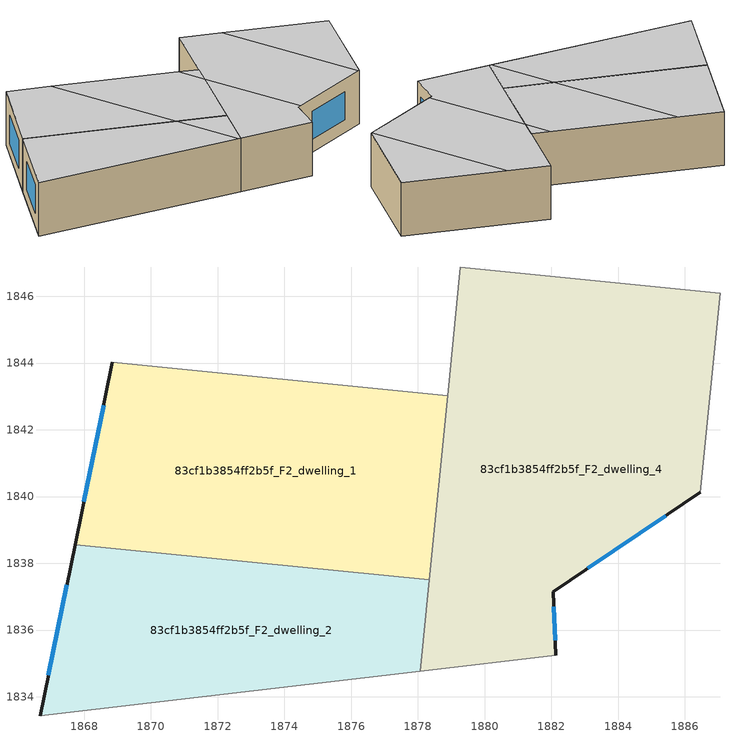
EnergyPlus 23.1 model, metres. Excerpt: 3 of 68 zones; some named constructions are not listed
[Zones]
83cf1b3854ff2b5f_F2_dwelling_1
 floor to 83cf1b3854ff2b5f_F1_dwelling_1 (EU_floor_Construction): 1878.9,1843.03 1878.35,1837.51 1867.73,1838.56 1868.85,1844.02 z6
 wall outside (EU_wall_Construction): 1868.85,1844.02 1867.73,1838.56 z6:9
 wall to 83cf1b3854ff2b5f_F2_dwelling_2 (EU_wall_Construction): 1867.73,1838.56 1878.35,1837.51 z6:9
 wall to 83cf1b3854ff2b5f_F2_dwelling_0 (EU_wall_Construction): 1878.9,1843.03 1868.85,1844.02 z6:9
 wall to 83cf1b3854ff2b5f_F2_dwelling_4 (EU_wall_Construction): 1878.35,1837.51 1878.9,1843.03 z6:9
 window (EU_Window_Construction): 1868.59,1842.74 1868,1839.85 z6.7:8.3
 ceiling to 83cf1b3854ff2b5f_F3_dwelling_12 (EU_floor_Construction): 1875.71,1837.77 1871.19,1843.79 1868.85,1844.02 1867.73,1838.56 z9
 ceiling to 83cf1b3854ff2b5f_F3_dwelling_11 (EU_floor_Construction): 1878.35,1837.51 1878.78,1841.87 1877.83,1843.13 1871.19,1843.79 1875.71,1837.77 z9
 ceiling to 83cf1b3854ff2b5f_F3_dwelling_10 (EU_floor_Construction): 1878.78,1841.87 1878.9,1843.03 1877.83,1843.13 z9
83cf1b3854ff2b5f_F2_dwelling_2
 floor to 83cf1b3854ff2b5f_F1_dwelling_2 (EU_floor_Construction): 1878.35,1837.51 1878.08,1834.77 1866.68,1833.43 1867.73,1838.56 z6
 wall outside (EU_wall_Construction): 1867.73,1838.56 1866.68,1833.43 z6:9
 wall adiabatic (EU_wall_Construction): 1866.68,1833.43 1878.08,1834.77 z6:9
 wall to 83cf1b3854ff2b5f_F2_dwelling_4 (EU_wall_Construction): 1878.08,1834.77 1878.35,1837.51 z6:9
 window (EU_Window_Construction): 1867.49,1837.36 1866.93,1834.64 z6.7:8.3
 ceiling to 83cf1b3854ff2b5f_F3_dwelling_12 (EU_floor_Construction): 1877.98,1834.76 1875.71,1837.77 1867.73,1838.56 1866.68,1833.43 z9
 ceiling to 83cf1b3854ff2b5f_F3_dwelling_11 (EU_floor_Construction): 1878.08,1834.77 1878.35,1837.51 1875.71,1837.77 1877.98,1834.76 z9
83cf1b3854ff2b5f_F2_dwelling_4
 floor to 83cf1b3854ff2b5f_F1_dwelling_4 (EU_floor_Construction): 1887.06,1846.1 1886.46,1840.12 1882.06,1837.15 1882.13,1835.24 1878.08,1834.77 1879.28,1846.87 z6
 wall outside (EU_wall_Construction): 1882.13,1835.24 1882.06,1837.15 1886.46,1840.12 z6:9
 wall to 83cf1b3854ff2b5f_F2_dwelling_3 (EU_wall_Construction): 1887.06,1846.1 1879.28,1846.87 z6:9
 wall adiabatic (EU_wall_Construction): 1878.08,1834.77 1882.13,1835.24 z6:9
 wall to 83cf1b3854ff2b5f_F2_dwelling_6 (EU_wall_Construction): 1886.46,1840.12 1887.06,1846.1 z6:9
 wall to 83cf1b3854ff2b5f_F2_dwelling_0 (EU_wall_Construction): 1879.28,1846.87 1878.9,1843.03 z6:9
 window (EU_Window_Construction): 1883.1,1837.85 1885.43,1839.43 / 1882.11,1835.69 1882.08,1836.7 z6.7:8.3
 ceiling to 83cf1b3854ff2b5f_F3_dwelling_11 (EU_floor_Construction): 1882.13,1835.24 1882.06,1837.15 1882.24,1837.27 1878.78,1841.87 1878.08,1834.77 z9
 ceiling to 83cf1b3854ff2b5f_F3_dwelling_10 (EU_floor_Construction): 1886.42,1840.09 1881.48,1846.65 1879.28,1846.87 1878.78,1841.87 1882.24,1837.27 z9
 ceiling to 83cf1b3854ff2b5f_F3_dwelling_9 (EU_floor_Construction): 1886.46,1840.12 1887.06,1846.1 1881.48,1846.65 1886.42,1840.09 z9
[SCHEDULE:FILE] Column Number=1; Rows to Skip at Top=0; Number of Hours of Data=8760; Column Separator=Comma; Interpolate to Timestep=No; Minutes per Item=60; Adjust Schedule for Daylight Savings=Yes
Name | File
EU_Step8_GainSchedule_83cf1b3854ff2b5f_F1_dwelling_5_f000 | ../../schedules/83cf1b3854ff2b5f/83cf1b3854ff2b5f_F1_dwelling_5_f000_gain.csv
EU_Step8_GainSchedule_83cf1b3854ff2b5f_F1_dwelling_6_f000 | ../../schedules/83cf1b3854ff2b5f/83cf1b3854ff2b5f_F1_dwelling_6_f000_gain.csv
EU_Step8_GainSchedule_83cf1b3854ff2b5f_F1_dwelling_7_f000 | ../../schedules/83cf1b3854ff2b5f/83cf1b3854ff2b5f_F1_dwelling_7_f000_gain.csv
EU_Step8_GainSchedule_83cf1b3854ff2b5f_F1_dwelling_8_f000 | ../../schedules/83cf1b3854ff2b5f/83cf1b3854ff2b5f_F1_dwelling_8_f000_gain.csv
EU_Step8_GainSchedule_83cf1b3854ff2b5f_F1_dwelling_9_f000 | ../../schedules/83cf1b3854ff2b5f/83cf1b3854ff2b5f_F1_dwelling_9_f000_gain.csv
EU_Step8_GainSchedule_83cf1b3854ff2b5f_F1_dwelling_10_f000 | ../../schedules/83cf1b3854ff2b5f/83cf1b3854ff2b5f_F1_dwelling_10_f000_gain.csv
EU_Step8_GainSchedule_83cf1b3854ff2b5f_F1_dwelling_11_f000 | ../../schedules/83cf1b3854ff2b5f/83cf1b3854ff2b5f_F1_dwelling_11_f000_gain.csv
EU_Step8_GainSchedule_83cf1b3854ff2b5f_F1_dwelling_12_f000 | ../../schedules/83cf1b3854ff2b5f/83cf1b3854ff2b5f_F1_dwelling_12_f000_gain.csv
EU_Step8_GainSchedule_83cf1b3854ff2b5f_F1_dwelling_13_f000 | ../../schedules/83cf1b3854ff2b5f/83cf1b3854ff2b5f_F1_dwelling_13_f000_gain.csv
EU_Step8_GainSchedule_83cf1b3854ff2b5f_F4_dwelling_11_f000 | ../../schedules/83cf1b3854ff2b5f/83cf1b3854ff2b5f_F4_dwelling_11_f000_gain.csv
EU_Step8_GainSchedule_83cf1b3854ff2b5f_F4_dwelling_12_f000 | ../../schedules/83cf1b3854ff2b5f/83cf1b3854ff2b5f_F4_dwelling_12_f000_gain.csv
